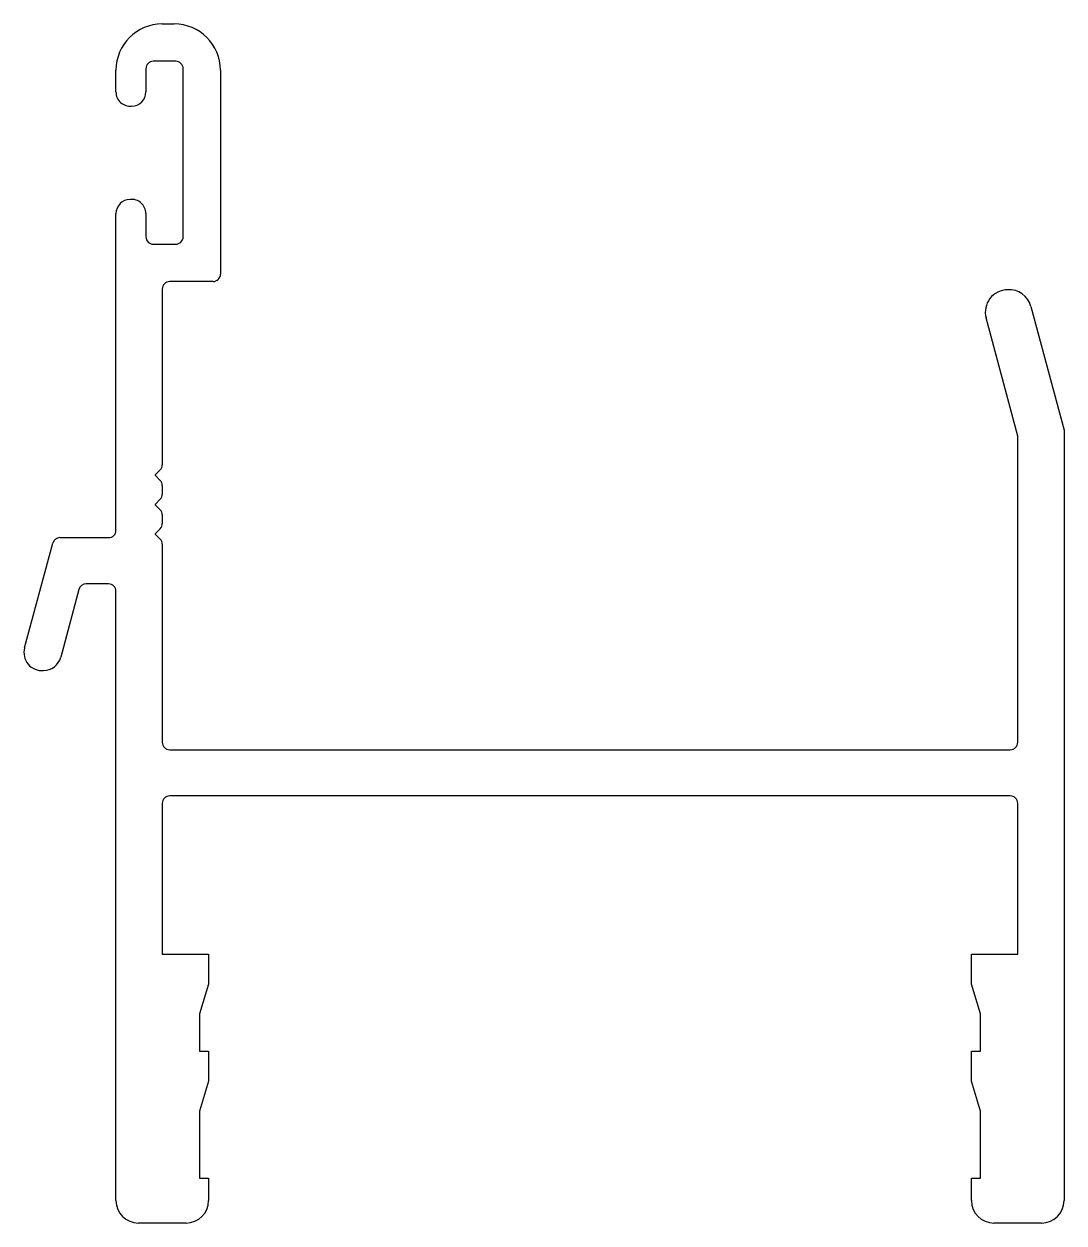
# Model space of a CAD drawing. Extents: x 4.7 to 40.1, y 4.8 to 45.6.
import ezdxf

# ---------------------------------------------------------------- set-up
doc = ezdxf.new("R2010")
doc.units = 0
doc.layers.get('0').update_dxf_attribs({"linetype": 'CONTINUOUS'})

msp = doc.modelspace()

# ---------------------------------------------------------------- linework, layer by layer
at = {"linetype": 'CONTINUOUS'}
for p, q in [((9.442, 45.588), (9.848, 45.588)), ((8.883, 44.064), (8.883, 43.276)), ((9.899, 44.318), (9.137, 44.318)), ((10.153, 38.348), (10.153, 44.064)), ((7.867, 43.276), (7.867, 44.013)), ((11.423, 44.013), (11.423, 37.078)), ((7.867, 28.367), (7.867, 39.136)), ((8.883, 39.136), (8.883, 38.348)), ((9.137, 38.094), (9.899, 38.094)), ((11.169, 36.824), (9.696, 36.824)), ((9.442, 36.57), (9.442, 31.344)), ((38.997, 35.981), (40.125, 31.77)), ((38.55, 31.563), (37.472, 35.586)), ((38.55, 21.153), (38.55, 31.563)), ((40.125, 31.77), (40.125, 5.557)), ((9.442, 31.344), (9.442, 30.593)), ((9.368, 30.416), (9.197, 30.245)), ((9.197, 30.233), (9.368, 30.062)), ((9.442, 29.885), (9.442, 29.593)), ((9.368, 29.416), (9.197, 29.245)), ((9.197, 29.233), (9.368, 29.062)), ((9.442, 28.886), (9.442, 28.593)), ((9.368, 28.416), (9.197, 28.245)), ((9.197, 28.233), (9.368, 28.062)), ((4.757, 24.359), (5.713, 27.924)), ((5.958, 28.113), (7.613, 28.113)), ((9.442, 27.886), (9.442, 27.134)), ((9.442, 27.134), (9.442, 21.153)), ((7.613, 26.538), (6.851, 26.538)), ((6.605, 26.349), (5.987, 24.043)), ((7.867, 5.557), (7.867, 26.284)), ((9.696, 20.899), (38.296, 20.899)), ((38.296, 19.324), (9.696, 19.324)), ((9.442, 19.07), (9.442, 13.939)), ((38.55, 13.939), (38.55, 19.07)), ((9.442, 13.939), (11.016, 13.939)), ((11.016, 13.939), (11.016, 12.923)), ((36.975, 12.923), (36.975, 13.939)), ((36.975, 13.939), (38.55, 13.939)), ((11.016, 12.923), (10.712, 11.907)), ((37.28, 11.907), (36.975, 12.923)), ((10.712, 11.907), (10.712, 10.637)), ((37.28, 10.637), (37.28, 11.907)), ((10.712, 10.637), (11.016, 10.637)), ((11.016, 10.637), (11.016, 9.621)), ((36.975, 9.621), (36.975, 10.637)), ((36.975, 10.637), (37.28, 10.637)), ((11.016, 9.621), (10.712, 8.605)), ((37.28, 8.605), (36.975, 9.621)), ((10.712, 8.605), (10.712, 6.319)), ((37.28, 6.319), (37.28, 8.605)), ((10.712, 6.319), (11.016, 6.319)), ((11.016, 6.319), (11.016, 5.557)), ((36.975, 5.557), (36.975, 6.319)), ((36.975, 6.319), (37.28, 6.319)), ((10.254, 4.795), (8.629, 4.795)), ((39.363, 4.795), (37.737, 4.795))]:
    msp.add_line(p, q, dxfattribs=at)
for centre, radius, start, end in [((9.442, 44.013), 1.575, 90, 180), ((9.848, 44.013), 1.575, 0, 90), ((9.137, 44.064), 0.254, 90, 180), ((9.899, 44.064), 0.254, 360, 90), ((8.349, 43.273), 0.483, 179.6816, 276.0432), ((8.4, 43.276), 0.483, 270, 360), ((8.349, 39.136), 0.483, 90, 180), ((8.4, 39.139), 0.483, 359.6816, 96.0432), ((9.137, 38.348), 0.254, 180, 270), ((9.899, 38.348), 0.254, 270, 0), ((9.696, 36.57), 0.254, 90, 180), ((11.169, 37.078), 0.254, 270, 0), ((38.208, 35.783), 0.762, 90, 195), ((38.26, 35.785), 0.762, 14.8611, 93.9218), ((9.203, 30.239), 0.008, 135, 225), ((9.192, 30.593), 0.25, 315, 360), ((9.192, 29.885), 0.25, 0, 45), ((9.192, 29.593), 0.25, 315, 0), ((9.203, 29.239), 0.008, 135, 225), ((9.192, 28.886), 0.25, 0, 45), ((9.192, 28.593), 0.25, 315, 360), ((7.613, 28.367), 0.254, 270, 0), ((9.203, 28.239), 0.008, 135, 225), ((5.958, 27.859), 0.254, 90, 165), ((9.192, 27.886), 0.25, 0, 45), ((6.851, 26.284), 0.254, 90, 165), ((7.613, 26.284), 0.254, 360, 90), ((5.345, 24.199), 0.61, 164.7734, 275.0086), ((5.399, 24.201), 0.61, 270, 345), ((9.696, 21.153), 0.254, 180, 270), ((38.296, 21.153), 0.254, 270, 0), ((9.696, 19.07), 0.254, 90, 180), ((38.296, 19.07), 0.254, 0, 90), ((8.629, 5.557), 0.762, 180, 270), ((10.254, 5.557), 0.762, 270, 0), ((37.737, 5.557), 0.762, 180, 270), ((39.363, 5.557), 0.762, 270, 0)]:
    msp.add_arc(centre, radius, start, end, dxfattribs=at)

doc.saveas('drawing.dxf')
